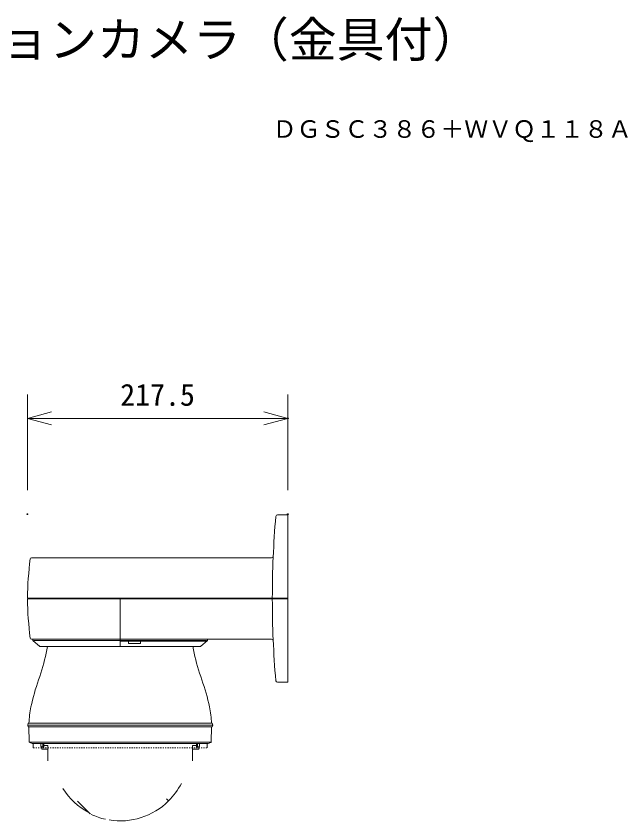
# Model space of a CAD drawing. Units: millimetres, scale not verified. Extents: x -63 to 62, y -116 to 117.
# Drawn here: x 5.8 to 56.9, y 49.6 to 116.8 of the extents above; entities that cross this region are included whole.
import ezdxf
from ezdxf.enums import TextEntityAlignment as Align

# ---------------------------------------------------------------- set-up
doc = ezdxf.new("R2010")
doc.units = ezdxf.units.MM
doc.header["$LTSCALE"] = 0.125
doc.header["$PDMODE"] = 32
doc.header["$PDSIZE"] = 0.0625
doc.linetypes.add('USER1', pattern=[1.4, 0.7, -0.7])
doc.linetypes.add('USER2', pattern=[13.02, 10, -1, 0.01, -1, 0.01, -1])
for name, color, linetype, lineweight in [('0-0_0', 7, 'Continuous', 9), ('0-5_GAIKEI', 1, 'Continuous', 18), ('0-6_SUNPO', 7, 'Continuous', 9)]:
    doc.layers.add(name, color=color, linetype=linetype, lineweight=lineweight)
for name, color, linetype in [('0-2_DEFPOINTS', 7, 'Continuous'), ('0-4_MOJI1', 7, 'Continuous'), ('0-7_TOUROKU', 7, 'Continuous')]:
    doc.layers.add(name, color=color, linetype=linetype)
doc.styles.add('ＭＳ ゴシック', font='')
doc.styles.get('ＭＳ ゴシック').set_extended_font_data('MS Gothic')

# ---------------------------------------------------------------- blocks, each defined once
blk = doc.blocks.new('_OPEN30')
at = {"layer": '0-0_0'}
blk.add_line((0, 0), (-1, 0), dxfattribs=at)
blk.add_lwpolyline([(-1, 0.26795), (0, 0), (-1, -0.26795)], dxfattribs=at)
blk = doc.blocks.new('D6')
at = {"layer": '0-2_DEFPOINTS'}
for p in [(30.8199, 72.1427), (9.0699, 64.1427), (30.8199, 64.1427)]:
    blk.add_point(p, dxfattribs=at)
at = {"layer": '0-6_SUNPO'}
for p, q in [((9.0699, 66.1427), (9.0699, 74.1427)), ((30.8199, 66.1427), (30.8199, 74.1427)), ((11.0699, 72.1427), (28.8199, 72.1427))]:
    blk.add_line(p, q, dxfattribs=at)
at = {"layer": '0-6_SUNPO', "xscale": 2, "yscale": 2, "rotation": 180}
blk.add_blockref('_OPEN30', (9.0699, 72.1427), dxfattribs=at)
at = {"layer": '0-6_SUNPO', "xscale": 2, "yscale": 2}
blk.add_blockref('_OPEN30', (30.8199, 72.1427), dxfattribs=at)
at = {"layer": '0-6_SUNPO', "style": 'ＭＳ ゴシック'}
blk.add_text('217.5', height=1.833, dxfattribs=at).set_placement((16.8199, 72.6427), align=Align.BOTTOM_LEFT)

msp = doc.modelspace()

# ---------------------------------------------------------------- linework, layer by layer
at = {"layer": '0-5_GAIKEI', "color": 7}
for p, q in [((7.0625, 71.5285), (27.0999, 71.5285)), ((6.7247, 68.1685), (28.4747, 68.1685)), ((28.4747, 68.0885), (6.7247, 68.0885)), ((6.8347, 68.1685), (6.8347, 68.0885)), ((14.4747, 64.1285), (14.4747, 68.0885)), ((27.2847, 68.1685), (27.2847, 68.0885)), ((28.4747, 61.1285), (28.4747, 68.1685)), ((27.0999, 64.7285), (7.0625, 64.7285)), ((7.1747, 64.7285), (7.1747, 64.6753)), ((7.2106, 64.5985), (7.7468, 64.1516)), ((7.2747, 64.6285), (21.6747, 64.6285)), ((14.4747, 64.5785), (21.6747, 64.5785)), ((15.1691, 64.5785), (15.1691, 64.3785)), ((16.1691, 64.5785), (16.1691, 64.3785)), ((21.2025, 64.1516), (21.7387, 64.5985)), ((21.7747, 64.6753), (21.7747, 64.7285)), ((7.8109, 64.1285), (21.1385, 64.1285)), ((15.1691, 64.3785), (16.1691, 64.3785)), ((28.4747, 61.1285), (27.6123, 61.1285)), ((6.7997, 57.7029), (6.7497, 57.5529)), ((6.7497, 57.5529), (6.7997, 57.4029)), ((6.7497, 57.5529), (22.1997, 57.5529)), ((22.1496, 57.7029), (6.7997, 57.7029)), ((22.1496, 57.4029), (6.7997, 57.4029)), ((6.8447, 57.4029), (6.8734, 56.1702)), ((22.1047, 57.4029), (22.076, 56.1702)), ((22.1497, 57.7029), (22.1997, 57.5529)), ((22.1997, 57.5529), (22.1497, 57.4029)), ((14.4747, 56.1372), (6.9168, 56.1372)), ((6.919, 56.1065), (7.1329, 56.0273)), ((7.1329, 56.0273), (7.1572, 56.0229)), ((7.8497, 56.0229), (7.1566, 56.0229)), ((7.2067, 56.0229), (7.2197, 55.6529)), ((21.0997, 56.0229), (7.8497, 56.0229)), ((22.0325, 56.1372), (14.4747, 56.1372)), ((21.7927, 56.0229), (21.0997, 56.0229)), ((21.7426, 56.0229), (21.7297, 55.6529)), ((21.8164, 56.0273), (21.7921, 56.0229)), ((22.0303, 56.1065), (21.8164, 56.0273))]:
    msp.add_line(p, q, dxfattribs=at)
at = {"layer": '0-5_GAIKEI', "color": 7, "linetype": 'USER2'}
msp.add_line((28.3392, 61.1285), (28.4747, 61.1285), dxfattribs=at)
at = {"layer": '0-5_GAIKEI'}
for p, q in [((7.8497, 55.803), (7.8497, 56.0229)), ((8.0217, 55.803), (8.0217, 56.0229)), ((8.0987, 55.753), (8.0987, 56.0229)), ((8.0987, 55.853), (8.4414, 55.853)), ((8.4414, 54.5676), (8.4414, 55.853)), ((20.5079, 55.853), (20.8506, 55.853)), ((20.5079, 55.853), (20.5079, 54.5676)), ((20.8506, 55.753), (20.8506, 56.0229)), ((20.9276, 55.803), (20.9276, 56.0229)), ((21.0997, 55.803), (21.0997, 56.0229)), ((7.8997, 55.753), (8.0987, 55.753)), ((7.9247, 55.553), (7.9247, 55.753)), ((7.9247, 55.553), (8.4414, 55.553)), ((20.5079, 55.553), (21.0247, 55.553)), ((20.8506, 55.753), (21.0497, 55.753)), ((21.0247, 55.553), (21.0247, 55.753)), ((11.9589, 50.1492), (10.898, 51.2102)), ((18.5052, 51.2224), (18.3256, 51.402)), ((11.959, 50.1492), (11.9844, 50.1611))]:
    msp.add_line(p, q, dxfattribs=at)
at = {"layer": '0-5_GAIKEI', "linetype": 'USER1'}
msp.add_line((7.2197, 55.6529), (21.7296, 55.6529), dxfattribs=at)
at = {"layer": '0-5_GAIKEI', "color": 7}
for points in [[(27.6123, 75.1285), (28.4747, 75.1285), (28.4747, 68.1685)], [(27.2497, 71.672), (27.2497, 71.672), (27.2497, 71.672)], [(27.2497, 64.585), (27.2497, 64.585), (27.2497, 64.585)]]:
    msp.add_lwpolyline(points, dxfattribs=at)
for centre, radius, start, end in [((107.1747, 68.2067), 80, 175.13509, 180.02735), ((27.6123, 74.9785), 0.15, 90, 175.13509), ((36.7198, 67.626), 30, 172.69373, 178.96389), ((7.0625, 71.4285), 0.1, 90, 172.69373), ((27.0999, 71.6785), 0.15, 270, 357.51734), ((36.7198, 68.6309), 30, 181.03611, 187.30627), ((107.1747, 68.0503), 80, 179.97265, 184.86491), ((7.0625, 64.8285), 0.1, 187.30627, 270), ((7.2747, 64.6753), 0.1, 180, 230.19443), ((21.6747, 64.6753), 0.1, 309.80557, 360), ((27.0999, 64.5785), 0.15, 2.48266, 90), ((7.8109, 64.2285), 0.1, 230.19443, 270), ((0.4747, 65.2529), 8, 347.90355, 351.91969), ((28.4747, 65.2529), 8, 188.08031, 192.09645), ((21.1385, 64.2285), 0.1, 270, 309.80557), ((-9.3033, 67.3485), 18, 340.45182, 347.90355), ((38.2526, 67.3485), 18, 192.09645, 199.54818), ((24.6217, 55.3029), 18, 160.45182, 167.87765), ((4.3276, 55.3029), 18, 12.12235, 19.54818), ((27.6123, 61.2785), 0.15, 184.86491, 270), ((14.8447, 57.4029), 8, 167.87765, 177.8509), ((14.1047, 57.4029), 8, 2.1491, 12.12235), ((6.9433, 56.1722), 0.07, 181.56908, 249.6769), ((22.006, 56.1722), 0.07, 290.3231, 358.43092)]:
    msp.add_arc(centre, radius, start, end, dxfattribs=at)
at = {"layer": '0-5_GAIKEI'}
for centre, radius, start, end in [((7.8997, 55.803), 0.05, 180, 270), ((21.0497, 55.803), 0.05, 270, 0), ((14.2011, 55.5451), 6.1, 314.87669, 331.90416), ((14.3332, 55.1115), 5.45, 211.58522, 242.8465), ((14.4747, 55.253), 5.7, 260.65906, 315), ((12.0695, 50.1184), 0.03, 224.99997, 244.90052), ((14.4747, 55.253), 5.7, 244.9005, 257.47354)]:
    msp.add_arc(centre, radius, start, end, dxfattribs=at)

# ---------------------------------------------------------------- block references
at = {"layer": '0-6_SUNPO'}
msp.add_blockref('D6', (-2.3453, 11.036), dxfattribs=at)

# ---------------------------------------------------------------- texts
at = {"layer": '0-4_MOJI1', "style": 'ＭＳ ゴシック'}
msp.add_text('ドーム型コンビネーションカメラ（金具付）', height=2.933, dxfattribs=at).set_placement((-35.4657, 112.4725), align=Align.BOTTOM_LEFT)
at = {"layer": '0-7_TOUROKU', "style": 'ＭＳ ゴシック'}
msp.add_text('ＤＧＳＣ３８６＋ＷＶＱ１１８Ａ', height=1.466, dxfattribs=at).set_placement((27.2009, 106.171), align=Align.BOTTOM_LEFT)

doc.saveas('drawing.dxf')
